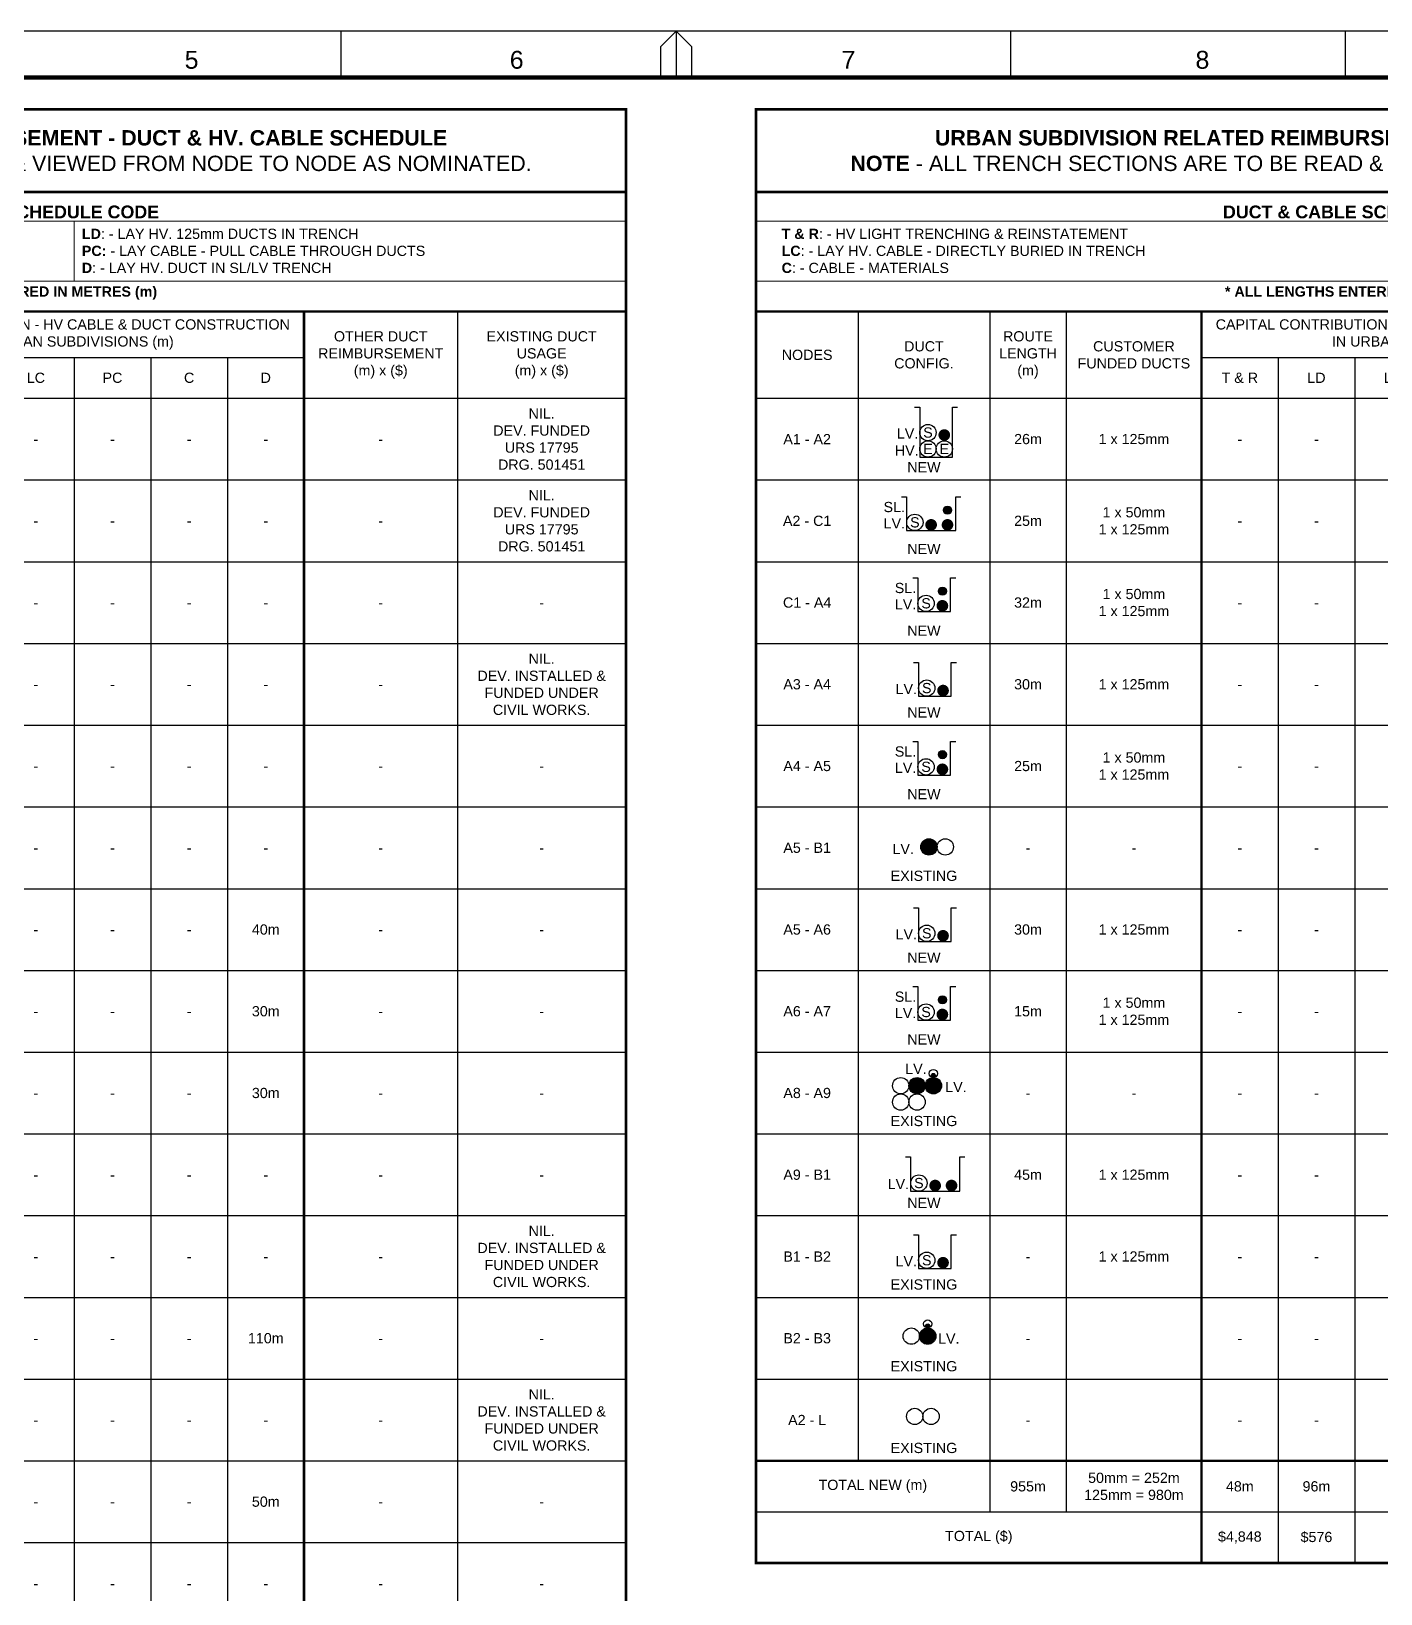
# Paper-space layout 'RETIC (2)' of a CAD drawing. Header units: metres. Extents: x -9 to 795, y -5 to 571.
# Drawn here: x 267.1 to 531.3, y 265.1 to 570.9 of the extents above; entities that cross this region are included whole.
import ezdxf
from ezdxf.enums import TextEntityAlignment as Align

# ---------------------------------------------------------------- set-up
doc = ezdxf.new("R2010")
doc.units = ezdxf.units.M
doc.header["$LTSCALE"] = 0.7
doc.layers.get('0').update_dxf_attribs({"color": 6})
for name, color, linetype in [('_User Miscellaneous3', 11, 'Continuous'), ('Notes', 7, 'Continuous'), ('SupportsUG_SP_EXT', 7, 'Continuous')]:
    doc.layers.add(name, color=color, linetype=linetype)
doc.layers.add('_User Miscellaneous5', color=7, linetype='Continuous', lineweight=35)
doc.styles.add('ARIAL', font='arial.ttf', dxfattribs={"height": 2})
doc.styles.add('iecISOCP', font='isocp.shx')
doc.styles.get("Standard").update_dxf_attribs({"font": 'arial.ttf'})

# ---------------------------------------------------------------- blocks, each defined once
blk = doc.blocks.new('A1_FRAME_TITLE')
at = {"layer": 'Notes', "linetype": 'Continuous'}
for p, q in [((336.54, 564.21), (336.54, 573.26)), ((399.05, 570.26), (402.05, 573.26)), ((402.05, 573.26), (402.05, 564.21)), ((402.05, 573.26), (405.05, 570.26)), ((467.56, 564.21), (467.56, 573.26)), ((533.07, 564.21), (533.07, 573.26)), ((399.05, 564.21), (399.05, 570.26)), ((405.05, 570.26), (405.05, 564.21))]:
    blk.add_line(p, q, dxfattribs=at)
at = {"layer": 'Notes', "color": 7, "linetype": 'Continuous'}
blk.add_lwpolyline([(-0.04, -3.07), (804.15, -3.07), (804.15, 573.26), (-0.04, 573.26)], close=True, dxfattribs=at)
at = {"layer": 'Notes', "color": 7, "linetype": 'Continuous', "const_width": 0.8}
blk.add_lwpolyline([(9, 5.97), (795.11, 5.97), (795.11, 564.21), (9, 564.21)], close=True, dxfattribs=at)
at = {"layer": 'Notes', "color": 7, "style": 'ARIAL'}
for s, p in [('5', (305.87, 565.92)), ('6', (369.5, 565.92)), ('7', (434.45, 565.92)), ('8', (503.73, 565.92))]:
    blk.add_text(s, height=3.5, dxfattribs=at).set_placement(p)
at = {"layer": 'Notes', "color": 7}
blk.add_attdef('EPD_REF_NO', text='', height=5, dxfattribs=at).set_placement((760.12, 52.77), align=Align.CENTER)
at = {"layer": 'Notes', "color": 3, "style": 'iecISOCP', "flags": 8}
blk.add_attdef('VERSION_NO', text='', height=2.5, rotation=90, dxfattribs=at).set_placement((272.82, 44.54), align=Align.MIDDLE_CENTER)
at = {"layer": 'Notes', "color": 7, "style": 'ARIAL'}
for tag, p in [('CAP_NO', (483.94, 43.46)), ('IE_NUM', (483.8, 37.81)), ('REF_No_1', (306, 32.31)), ('REF_1', (327.55, 32.31)), ('GEN_WO', (412.46, 31.76)), ('HV_SWITCH', (484.22, 32.16)), ('REF_No_2', (306, 26.31)), ('REF_2', (327.55, 26.31)), ('OH_WO', (412.46, 25.81)), ('UBD_REF', (483.8, 25.83)), ('REF_No_3', (306, 20.31)), ('REF_3', (327.55, 20.31)), ('UG_WO', (412.46, 20.05)), ('GIS_MAP_No', (483.8, 20.04)), ('REF_No_4', (306, 14.31)), ('REF_4', (327.55, 14.31)), ('SUB_WO', (412.46, 13.81)), ('HV_OP_DIAG', (484.08, 14.2)), ('LGA', (483.7, 7.78))]:
    blk.add_attdef(tag, p, '', height=2, dxfattribs=at)
at = {"layer": 'Notes', "color": 7, "style": 'ARIAL', "width": 1.1}
for tag, p in [('T1', (655.13, 39.47)), ('T2', (655.13, 34.35)), ('T3', (655.13, 28.92)), ('T4', (655.13, 23.66)), ('T5', (655.13, 18.23)), ('T6', (655.13, 12.97))]:
    blk.add_attdef(tag, text='', height=3.5, dxfattribs=at).set_placement(p, align=Align.CENTER)
at = {"layer": 'Notes', "color": 7, "style": 'ARIAL'}
for tag, height, p in [('scale', 2, (538.51, 33.27)), ('DRAWN', 2, (538.51, 24.93)), ('REV', 5, (790.81, 17.1)), ('CHD', 2, (538.51, 8.93)), ('DESIGN', 2, (576.37, 9.15))]:
    blk.add_attdef(tag, text='', height=height, dxfattribs=at).set_placement(p, align=Align.CENTER)
blk.add_attdef('NUM', text='', height=7, dxfattribs=at).set_placement((763.12, 20.12), align=Align.MIDDLE_CENTER)
for tag, p in [('NS', (762.87, 8.12)), ('SHTS', (774.68, 8.12))]:
    blk.add_attdef(tag, text='', height=2, dxfattribs=at).set_placement(p, align=Align.MIDDLE)
at = {"layer": 'Notes', "style": 'iecISOCP'}
blk.add_attdef('ExportID', (9.02, 2.35), '', height=2.5, dxfattribs=at)
at = {"layer": 'Notes', "style": 'iecISOCP', "flags": 1}
for tag, p in [('ProjectType', (14.12, -26.84)), ('ProjectNumber', (23.5, -26.86)), ('DrawingNumber', (35.46, -26.85)), ('ProjectDescription', (47.51, -26.87)), ('ExportDate', (60.23, -26.83)), ('ExportUserName', (69.1, -26.84)), ('DesignerCompanyName', (81.43, -26.84)), ('ExportAreaOfInterest', (97.04, -26.86)), ('GIS_SUCCESS', (111.94, -26.82)), ('CAD_SUCCESS', (121.73, -26.83)), ('DEPOTCODE', (132.05, -26.92)), ('ExportCategories', (140.02, -26.84)), ('Comments', (154.33, -26.93)), ('EPD_-_VERSION_1.5', (161.74, -26.93))]:
    blk.add_attdef(tag, p, '', height=1, dxfattribs=at)
blk = doc.blocks.new('*U96')
at = {"ltscale": 0.75, "const_width": 0.569, "flags": 128}
blk.add_lwpolyline([(-0.29, 0.56, 1), (0.28, 0.56, 1)], format="xyb", close=True, dxfattribs=at)
blk = doc.blocks.new('*U93')
blk.add_circle((0, 0.8), 0.8)
at = {"insert": (0, 0.8), "char_height": 1, "attachment_point": 5, "style": 'ARIAL'}
blk.add_mtext_dynamic_manual_height_columns('S', width=1.0176, gutter_width=10, heights=[0], dxfattribs=at)
blk = doc.blocks.new('DUCT_50_NEW')
blk.add_circle((0, 0.4), 0.4)
at = {"flags": 1}
blk.add_attdef('Z', (0, 0), '', height=0.2, dxfattribs=at)
at = {"flags": 9}
for tag, p in [('DUCT_CODE', (0, 0)), ('XSECT_TYPE', (0, -0.2)), ('STATE', (0, -0.6)), ('OWNED_BY', (0, -1.01)), ('OPERATED_BY', (0, -1.21)), ('FB_REFERENCE', (0, -0.4)), ('NOTES', (0, -0.8)), ('MAINTAINED_BY', (0, -1.42))]:
    blk.add_attdef(tag, text='', height=0.2, dxfattribs=at).set_placement(p, align=Align.MIDDLE_LEFT)
blk = doc.blocks.new('CABLE_SMALL_NEW')
h = blk.add_hatch(color=256)
edge = h.paths.add_edge_path()
edge.add_arc((0, 0.4), 0.4, 0, 360)
blk.add_circle((0, 0.4), 0.4)
for tag, flags, p in [('COND_CODE', 9, (1.5, 0)), ('STATE', 9, (1.5, -0.4)), ('XSECT_SIZE', 9, (1.5, -0.6)), ('OWNED_BY', 9, (1.5, -1)), ('OPERATED_BY', 9, (1.5, -1.2)), ('Z', 1, (1.5, -1.6)), ('FB_REFERENCE', 9, (1.5, -0.2)), ('NOTES', 9, (1.5, -0.8)), ('MAINTAINED_BY', 9, (1.5, -1.4))]:
    blk.add_attdef(tag, text='', height=0.2, dxfattribs=dict(flags=flags)).set_placement(p, align=Align.MIDDLE_LEFT)
blk = doc.blocks.new('*U95')
for name in ['DUCT_50_NEW', 'CABLE_SMALL_NEW']:
    blk.add_blockref(name, (0, 0))
blk = doc.blocks.new('*U92')
blk.add_circle((0, 0.8), 0.8)
blk = doc.blocks.new('CABLE_LARGE_NEW')
h = blk.add_hatch(color=256)
edge = h.paths.add_edge_path()
edge.add_arc((0, 0.8), 0.8, 0, 360)
blk.add_circle((0, 0.8), 0.8)
for tag, flags, p in [('COND_CODE', 9, (1.5, 0)), ('STATE', 9, (1.5, -0.4)), ('XSECT_SIZE', 9, (1.5, -0.6)), ('OWNED_BY', 9, (1.5, -1)), ('OPERATED_BY', 9, (1.5, -1.2)), ('Z', 1, (1.5, -1.6)), ('FB_REFERENCE', 9, (1.5, -0.2)), ('NOTES', 9, (1.5, -0.8)), ('MAINTAINED_BY', 9, (1.5, -1.4))]:
    blk.add_attdef(tag, text='', height=0.2, dxfattribs=dict(flags=flags)).set_placement(p, align=Align.MIDDLE_LEFT)
blk = doc.blocks.new('*U97')
blk.add_circle((0, 0.8), 0.8)
blk.add_blockref('CABLE_LARGE_NEW', (0, 0))
blk = doc.blocks.new('*U98')
blk.add_blockref('DUCT_50_NEW', (0, 0))
at = {"xscale": 0.5, "yscale": 0.5, "zscale": 0.5}
blk.add_blockref('CABLE_SMALL_NEW', (0, 0), dxfattribs=at)
blk = doc.blocks.new('*U109')
blk.add_circle((0, 0.8), 0.8)
at = {"insert": (0, 0.8), "char_height": 1, "attachment_point": 5, "style": 'ARIAL'}
blk.add_mtext_dynamic_manual_height_columns('E', width=1.8498, gutter_width=10, heights=[0], dxfattribs=at)
blk = doc.blocks.new('*T126')
at = {"layer": '_User Miscellaneous5', "color": 0, "linetype": 'ByBlock', "lineweight": -2, "ltscale": 0.5, "transparency": 16777216}
for p, q in [((0, 0), (240.19, 0)), ((0, 0), (0, -16.21)), ((240.19, 0), (240.19, -16.21)), ((0, -39.58), (0, -284.57)), ((20, -39.58), (20, -264.57)), ((45.73, -39.58), (45.73, -274.57)), ((60.73, -39.58), (60.73, -274.57)), ((87.19, -39.58), (87.19, -284.57)), ((177.19, -39.58), (177.19, -284.57)), ((207.19, -39.58), (207.19, -284.57)), ((240.19, -39.58), (240.19, -284.57)), ((87.19, -48.57), (177.19, -48.57)), ((102.19, -48.57), (102.19, -284.57)), ((117.19, -48.57), (117.19, -284.57)), ((132.19, -48.57), (132.19, -284.57)), ((147.19, -48.57), (147.19, -284.57)), ((162.19, -48.57), (162.19, -284.57)), ((0, -56.57), (240.19, -56.57)), ((0, -72.57), (240.19, -72.57)), ((0, -88.57), (240.19, -88.57)), ((0, -104.57), (240.19, -104.57)), ((0, -120.57), (240.19, -120.57)), ((0, -136.57), (240.19, -136.57)), ((0, -152.57), (240.19, -152.57)), ((0, -168.57), (240.19, -168.57)), ((0, -184.57), (240.19, -184.57)), ((0, -200.57), (240.19, -200.57)), ((0, -216.57), (240.19, -216.57)), ((0, -232.57), (240.19, -232.57)), ((0, -248.57), (240.19, -248.57)), ((0, -264.57), (240.19, -264.57)), ((0, -274.57), (240.19, -274.57)), ((0, -284.57), (240.19, -284.57))]:
    blk.add_line(p, q, dxfattribs=at)
at = {"layer": 'Defpoints', "color": 8, "linetype": 'ByBlock', "lineweight": 0, "ltscale": 0.5, "transparency": 16777216}
for p, q in [((0, -16.21), (240.19, -16.21)), ((0, -16.21), (0, -39.58)), ((240.19, -16.21), (240.19, -39.58)), ((0, -21.88), (240.19, -21.88)), ((132.19, -21.88), (132.19, -33.68)), ((0, -33.68), (240.19, -33.68)), ((0, -39.58), (240.19, -39.58))]:
    blk.add_line(p, q, dxfattribs=at)
at = {"layer": '_User Miscellaneous5', "color": 7, "ltscale": 0.5, "transparency": 16777216}
for s, insert, char_height, width, attachment_point in [('{\\fArial|b1|i0|c0|p34;URBAN SUBDIVISION RELATED REIMBURSEMENT - DUCT & HV. CABLE SCHEDULE \\PNOTE} - ALL TRENCH SECTIONS ARE TO BE READ & VIEWED FROM NODE TO NODE AS NOMINATED.', (120.1, -8.11), 3, 237.1926, 5), ('{\\fArial|b1|i0|c0|p34;DUCT & CABLE SCHEDULE CODE}', (120.1, -21.38), 2.5, 239.1926, 8), ('{\\fArial|b1|i0|c0|p34;T & R}: - HV LIGHT TRENCHING & REINSTATEMENT                   \\P{\\fArial|b1|i0|c0|p34;LC}: - LAY HV. CABLE - DIRECTLY BURIED IN TRENCH\\P{\\fArial|b1|i0|c0|p34;C}: - CABLE - MATERIALS ', (5, -23.38), 2, 122.1926, 1), ('{\\fArial|b1|i0|c0|p34;LD}: - LAY HV. 125mm DUCTS IN TRENCH  \\P{\\fArial|b1|i0|c0|p34;PC:} - LAY CABLE - PULL CABLE THROUGH DUCTS\\P{\\fArial|b1|i0|c0|p34;D}: - LAY HV. DUCT IN SL/LV TRENCH', (133.69, -23.38), 2, 105, 1), ('{\\fArial|b1|i0|c0|p34;* ALL LENGTHS ENTERED IN METRES (m)}', (120.1, -34.68), 2, 238.1926, 2), ('CAPITAL CONTRIBUTION - HV CABLE & DUCT CONSTRUCTION IN URBAN SUBDIVISIONS (m)', (132.19, -44.08), 2, 87, 5), ('DUCT\\PCONFIG.', (32.86, -48.08), 2, 22.7288, 5), ('ROUTE\\PLENGTH\\P(m)', (53.23, -48.08), 2, 12, 5), ('CUSTOMER FUNDED DUCTS', (73.96, -48.08), 2, 23.4638, 5), ('OTHER DUCT REIMBURSEMENT\\P(m) x ($)', (192.19, -48.08), 2, 27, 5), ('EXISTING DUCT USAGE\\P(m) x ($)', (223.69, -48.08), 2, 30, 5), ('NODES', (10, -48.08), 2, 17, 5), ('T & R', (94.69, -52.57), 2, 12, 5), ('LD', (109.69, -52.57), 2, 12, 5), ('LC', (124.69, -52.57), 2, 12, 5), ('PC', (139.69, -52.57), 2, 12, 5), ('C', (154.69, -52.57), 2, 12, 5), ('D', (169.69, -52.57), 2, 12, 5), ('A1 - A2', (10, -64.57), 2, 14, 5), ('26m', (53.23, -64.57), 2, 9, 5), ('1 x 125mm', (73.96, -64.57), 2, 20.4638, 5), ('52m', (169.69, -64.57), 2, 12, 5), ('-', (94.69, -64.57), 2, 12, 5), ('-', (109.69, -64.57), 2, 12, 5), ('-', (124.69, -64.57), 2, 12, 5), ('-', (139.69, -64.57), 2, 12, 5), ('-', (154.69, -64.57), 2, 12, 5), ('-', (192.19, -64.57), 2, 27, 5), ('-', (223.69, -64.57), 2, 30, 5), ('NEW', (32.86, -71.07), 2, 19.7288, 8), ('1 x 50mm\\P1 x 125mm', (73.96, -80.57), 2, 20.4638, 5), ('A2 - C1', (10, -80.57), 2, 14, 5), ('25m', (53.23, -80.57), 2, 9, 5), ('-', (94.69, -80.57), 2, 12, 5), ('-', (109.69, -80.57), 2, 12, 5), ('-', (124.69, -80.57), 2, 12, 5), ('-', (139.69, -80.57), 2, 12, 5), ('-', (154.69, -80.57), 2, 12, 5), ('-', (169.69, -80.57), 2, 12, 5), ('-', (192.19, -80.57), 2, 27, 5), ('-', (223.69, -80.57), 2, 30, 5), ('NEW', (32.86, -87.07), 2, 19.7288, 8), ('1 x 50mm\\P1 x 125mm', (73.96, -96.57), 2, 20.4638, 5), ('C1 - A4', (10, -96.57), 2, 14, 5), ('32m', (53.23, -96.57), 2, 9, 5), ('-', (94.69, -96.57), 2, 12, 5), ('-', (109.69, -96.57), 2, 12, 5), ('-', (124.69, -96.57), 2, 12, 5), ('-', (139.69, -96.57), 2, 12, 5), ('-', (154.69, -96.57), 2, 12, 5), ('-', (169.69, -96.57), 2, 12, 5), ('-', (192.19, -96.57), 2, 27, 5), ('-', (223.69, -96.57), 2, 30, 5), ('NEW', (32.86, -103.07), 2, 19.7288, 8), ('A3 - A4', (10, -112.57), 2, 14, 5), ('30m', (53.23, -112.57), 2, 9, 5), ('1 x 125mm', (73.96, -112.57), 2, 20.4638, 5), ('-', (94.69, -112.57), 2, 12, 5), ('-', (109.69, -112.57), 2, 12, 5), ('-', (124.69, -112.57), 2, 12, 5), ('-', (139.69, -112.57), 2, 12, 5), ('-', (154.69, -112.57), 2, 12, 5), ('-', (169.69, -112.57), 2, 12, 5), ('-', (192.19, -112.57), 2, 27, 5), ('-', (223.69, -112.57), 2, 30, 5), ('NEW', (32.86, -119.07), 2, 19.7288, 8), ('A4 - A5', (10, -128.57), 2, 14, 5), ('25m', (53.23, -128.57), 2, 9, 5), ('1 x 50mm\\P1 x 125mm', (73.96, -128.57), 2, 20.4638, 5), ('-', (94.69, -128.57), 2, 12, 5), ('-', (109.69, -128.57), 2, 12, 5), ('-', (124.69, -128.57), 2, 12, 5), ('-', (139.69, -128.57), 2, 12, 5), ('-', (154.69, -128.57), 2, 12, 5), ('-', (169.69, -128.57), 2, 12, 5), ('-', (192.19, -128.57), 2, 27, 5), ('-', (223.69, -128.57), 2, 30, 5), ('NEW', (32.86, -135.07), 2, 19.7288, 8), ('NIL.\\PDEV. INSTALLED &\\PFUNDED UNDER\\PCIVIL WORKS.', (223.69, -144.57), 2, 27, 5), ('A5 - B1', (10, -144.57), 2, 14, 5), ('-', (53.23, -144.57), 2, 9, 5), ('-', (73.96, -144.57), 2, 20.4638, 5), ('-', (94.69, -144.57), 2, 12, 5), ('-', (109.69, -144.57), 2, 12, 5), ('-', (124.69, -144.57), 2, 12, 5), ('-', (139.69, -144.57), 2, 12, 5), ('-', (154.69, -144.57), 2, 12, 5), ('-', (169.69, -144.57), 2, 12, 5), ('-', (192.19, -144.57), 2, 27, 5), ('EXISTING', (32.86, -151.07), 2, 19.7288, 8), ('A5 - A6', (10, -160.57), 2, 14, 5), ('30m', (53.23, -160.57), 2, 9, 5), ('1 x 125mm', (73.96, -160.57), 2, 20.4638, 5), ('-', (94.69, -160.57), 2, 12, 5), ('-', (109.69, -160.57), 2, 12, 5), ('-', (124.69, -160.57), 2, 12, 5), ('-', (139.69, -160.57), 2, 12, 5), ('-', (154.69, -160.57), 2, 12, 5), ('-', (169.69, -160.57), 2, 12, 5), ('-', (192.19, -160.57), 2, 27, 5), ('-', (223.69, -160.57), 2, 30, 5), ('NEW', (32.86, -167.07), 2, 19.7288, 8), ('1 x 50mm\\P1 x 125mm', (73.96, -176.57), 2, 20.4638, 5), ('A6 - A7', (10, -176.57), 2, 14, 5), ('15m', (53.23, -176.57), 2, 9, 5), ('-', (94.69, -176.57), 2, 12, 5), ('-', (109.69, -176.57), 2, 12, 5), ('-', (124.69, -176.57), 2, 12, 5), ('-', (139.69, -176.57), 2, 12, 5), ('-', (154.69, -176.57), 2, 12, 5), ('-', (169.69, -176.57), 2, 12, 5), ('-', (192.19, -176.57), 2, 27, 5), ('-', (223.69, -176.57), 2, 30, 5), ('NEW', (32.86, -183.07), 2, 19.7288, 8), ('NIL.\\PDEV. FUNDED\\PURS 17795\\PDRG. 501451', (223.69, -192.57), 2, 27, 5), ('A8 - A9', (10, -192.57), 2, 14, 5), ('-', (53.23, -192.57), 2, 9, 5), ('-', (73.96, -192.57), 2, 20.4638, 5), ('-', (94.69, -192.57), 2, 12, 5), ('-', (109.69, -192.57), 2, 12, 5), ('-', (124.69, -192.57), 2, 12, 5), ('-', (139.69, -192.57), 2, 12, 5), ('-', (154.69, -192.57), 2, 12, 5), ('-', (169.69, -192.57), 2, 12, 5), ('-', (192.19, -192.57), 2, 27, 5), ('EXISTING', (32.86, -199.07), 2, 19.7288, 8), ('A9 - B1', (10, -208.57), 2, 14, 5), ('45m', (53.23, -208.57), 2, 9, 5), ('1 x 125mm', (73.96, -208.57), 2, 20.4638, 5), ('-', (94.69, -208.57), 2, 12, 5), ('-', (109.69, -208.57), 2, 12, 5), ('-', (124.69, -208.57), 2, 12, 5), ('-', (139.69, -208.57), 2, 12, 5), ('-', (154.69, -208.57), 2, 12, 5), ('-', (169.69, -208.57), 2, 12, 5), ('-', (192.19, -208.57), 2, 27, 5), ('-', (223.69, -208.57), 2, 30, 5), ('NEW', (32.86, -215.07), 2, 19.7288, 8), ('B1 - B2', (10, -224.57), 2, 14, 5), ('-', (53.23, -224.57), 2, 9, 5), ('1 x 125mm', (73.96, -224.57), 2, 20.4638, 5), ('-', (94.69, -224.57), 2, 12, 5), ('-', (109.69, -224.57), 2, 12, 5), ('-', (124.69, -224.57), 2, 12, 5), ('-', (139.69, -224.57), 2, 12, 5), ('-', (154.69, -224.57), 2, 12, 5), ('-', (169.69, -224.57), 2, 12, 5), ('-', (192.19, -224.57), 2, 27, 5), ('-', (223.69, -224.57), 2, 30, 5), ('EXISTING', (32.86, -231.07), 2, 19.7288, 8), ('NIL.\\PDEV. FUNDED\\PURS 17795\\PDRG. 501451', (223.69, -240.57), 2, 27, 5), ('B2 - B3', (10, -240.57), 2, 14, 5), ('-', (53.23, -240.57), 2, 9, 5), ('-', (94.69, -240.57), 2, 12, 5), ('-', (109.69, -240.57), 2, 12, 5), ('-', (124.69, -240.57), 2, 12, 5), ('-', (139.69, -240.57), 2, 12, 5), ('-', (154.69, -240.57), 2, 12, 5), ('-', (169.69, -240.57), 2, 12, 5), ('-', (192.19, -240.57), 2, 27, 5), ('EXISTING', (32.86, -247.07), 2, 19.7288, 8), ('NIL.\\PDEV. INSTALLED &\\PFUNDED UNDER\\PCIVIL WORKS.', (223.69, -256.57), 2, 27, 5), ('A2 - L', (10, -256.57), 2, 14, 5), ('-', (53.23, -256.57), 2, 9, 5), ('-', (94.69, -256.57), 2, 12, 5), ('-', (109.69, -256.57), 2, 12, 5), ('-', (124.69, -256.57), 2, 12, 5), ('-', (139.69, -256.57), 2, 12, 5), ('-', (154.69, -256.57), 2, 12, 5), ('-', (169.69, -256.57), 2, 12, 5), ('-', (192.19, -256.57), 2, 27, 5), ('EXISTING', (32.86, -263.07), 2, 19.7288, 8), ('TOTAL NEW (m)', (22.86, -269.57), 2, 42.7288, 5), ('955m', (53.23, -269.57), 2, 12, 5), ('50mm = {\\C1;252m}\\P125mm = {\\C1;980m}', (73.96, -269.57), 2, 23.4638, 5), ('48m', (94.69, -269.57), 2, 12, 5), ('96m', (109.69, -269.57), 2, 12, 5), ('531m', (169.69, -269.57), 2, 12, 5), ('-', (124.69, -269.57), 2, 12, 5), ('-', (139.69, -269.57), 2, 12, 5), ('-', (154.69, -269.57), 2, 12, 5), ('-', (192.19, -269.57), 2, 27, 5), ('-', (223.69, -269.57), 2, 30, 5), ('TOTAL ($)', (43.6, -279.57), 2, 84.1926, 5), ('$4,848', (94.69, -279.57), 2, 12, 5), ('$576', (109.69, -279.57), 2, 12, 5), ('$12,213', (169.69, -279.57), 2, 12, 5), ('-', (124.69, -279.57), 2, 12, 5), ('-', (139.69, -279.57), 2, 12, 5), ('-', (154.69, -279.57), 2, 12, 5), ('-', (192.19, -279.57), 2, 27, 5), ('-', (223.69, -279.57), 2, 30, 5)]:
    blk.add_mtext(s, dxfattribs=dict(at, insert=insert, char_height=char_height, width=width, attachment_point=attachment_point))
blk = doc.blocks.new('*T127')
at = {"layer": '_User Miscellaneous5', "color": 0, "linetype": 'ByBlock', "lineweight": -2, "ltscale": 0.5, "transparency": 16777216}
for p, q in [((0, 0), (240.19, 0)), ((0, 0), (0, -16.21)), ((240.19, 0), (240.19, -16.21)), ((0, -39.58), (0, -488.57)), ((20, -39.58), (20, -488.57)), ((45.73, -39.58), (45.73, -488.57)), ((60.73, -39.58), (60.73, -488.57)), ((87.19, -39.58), (87.19, -488.57)), ((177.19, -39.58), (177.19, -488.57)), ((207.19, -39.58), (207.19, -488.57)), ((240.19, -39.58), (240.19, -488.57)), ((87.19, -48.57), (177.19, -48.57)), ((102.19, -48.57), (102.19, -488.57)), ((117.19, -48.57), (117.19, -488.57)), ((132.19, -48.57), (132.19, -488.57)), ((147.19, -48.57), (147.19, -488.57)), ((162.19, -48.57), (162.19, -488.57)), ((0, -56.57), (240.19, -56.57)), ((0, -72.57), (240.19, -72.57)), ((0, -88.57), (240.19, -88.57)), ((0, -104.57), (240.19, -104.57)), ((0, -120.57), (240.19, -120.57)), ((0, -136.57), (240.19, -136.57)), ((0, -152.57), (240.19, -152.57)), ((0, -168.57), (240.19, -168.57)), ((0, -184.57), (240.19, -184.57)), ((0, -200.57), (240.19, -200.57)), ((0, -216.57), (240.19, -216.57)), ((0, -232.57), (240.19, -232.57)), ((0, -248.57), (240.19, -248.57)), ((0, -264.57), (240.19, -264.57)), ((0, -280.57), (240.19, -280.57)), ((0, -296.57), (240.19, -296.57)), ((0, -312.57), (240.19, -312.57)), ((0, -328.57), (240.19, -328.57)), ((0, -344.57), (240.19, -344.57)), ((0, -360.57), (240.19, -360.57)), ((0, -376.57), (240.19, -376.57)), ((0, -392.57), (240.19, -392.57)), ((0, -408.57), (240.19, -408.57)), ((0, -424.57), (240.19, -424.57)), ((0, -440.57), (240.19, -440.57)), ((0, -456.57), (240.19, -456.57)), ((0, -472.57), (240.19, -472.57)), ((0, -488.57), (240.19, -488.57))]:
    blk.add_line(p, q, dxfattribs=at)
at = {"layer": 'Defpoints', "color": 8, "linetype": 'ByBlock', "lineweight": 0, "ltscale": 0.5, "transparency": 16777216}
for p, q in [((0, -16.21), (240.19, -16.21)), ((0, -16.21), (0, -39.58)), ((240.19, -16.21), (240.19, -39.58)), ((0, -21.88), (240.19, -21.88)), ((132.19, -21.88), (132.19, -33.68)), ((0, -33.68), (240.19, -33.68)), ((0, -39.58), (240.19, -39.58))]:
    blk.add_line(p, q, dxfattribs=at)
at = {"layer": '_User Miscellaneous5', "color": 7, "ltscale": 0.5, "transparency": 16777216}
for s, insert, char_height, width, attachment_point in [('{\\fArial|b1|i0|c0|p34;URBAN SUBDIVISION RELATED REIMBURSEMENT - DUCT & HV. CABLE SCHEDULE \\PNOTE} - ALL TRENCH SECTIONS ARE TO BE READ & VIEWED FROM NODE TO NODE AS NOMINATED.', (120.1, -8.11), 3, 237.1926, 5), ('{\\fArial|b1|i0|c0|p34;DUCT & CABLE SCHEDULE CODE}', (120.1, -21.38), 2.5, 239.1926, 8), ('{\\fArial|b1|i0|c0|p34;T & R}: - HV LIGHT TRENCHING & REINSTATEMENT                   \\P{\\fArial|b1|i0|c0|p34;LC}: - LAY HV. CABLE - DIRECTLY BURIED IN TRENCH\\P{\\fArial|b1|i0|c0|p34;C}: - CABLE - MATERIALS ', (5, -23.38), 2, 122.1926, 1), ('{\\fArial|b1|i0|c0|p34;LD}: - LAY HV. 125mm DUCTS IN TRENCH  \\P{\\fArial|b1|i0|c0|p34;PC:} - LAY CABLE - PULL CABLE THROUGH DUCTS\\P{\\fArial|b1|i0|c0|p34;D}: - LAY HV. DUCT IN SL/LV TRENCH', (133.69, -23.38), 2, 105, 1), ('{\\fArial|b1|i0|c0|p34;* ALL LENGTHS ENTERED IN METRES (m)}', (120.1, -34.68), 2, 238.1926, 2), ('CAPITAL CONTRIBUTION - HV CABLE & DUCT CONSTRUCTION IN URBAN SUBDIVISIONS (m)', (132.19, -44.08), 2, 87, 5), ('DUCT\\PCONFIG.', (32.86, -48.08), 2, 22.7288, 5), ('ROUTE\\PLENGTH\\P(m)', (53.23, -48.08), 2, 12, 5), ('CUSTOMER FUNDED DUCTS', (73.96, -48.08), 2, 23.4638, 5), ('OTHER DUCT REIMBURSEMENT\\P(m) x ($)', (192.19, -48.08), 2, 27, 5), ('EXISTING DUCT USAGE\\P(m) x ($)', (223.69, -48.08), 2, 30, 5), ('NODES', (10, -48.08), 2, 17, 5), ('T & R', (94.69, -52.57), 2, 12, 5), ('LD', (109.69, -52.57), 2, 12, 5), ('LC', (124.69, -52.57), 2, 12, 5), ('PC', (139.69, -52.57), 2, 12, 5), ('C', (154.69, -52.57), 2, 12, 5), ('D', (169.69, -52.57), 2, 12, 5), ('NIL.\\PDEV. FUNDED\\PURS 17795\\PDRG. 501451', (223.69, -64.57), 2, 27, 5), ('A - B', (10, -64.57), 2, 14, 5), ('-', (53.23, -64.57), 2, 9, 5), ('-', (73.96, -64.57), 2, 20.4638, 5), ('-', (94.69, -64.57), 2, 12, 5), ('-', (109.69, -64.57), 2, 12, 5), ('-', (124.69, -64.57), 2, 12, 5), ('-', (139.69, -64.57), 2, 12, 5), ('-', (154.69, -64.57), 2, 12, 5), ('-', (169.69, -64.57), 2, 12, 5), ('-', (192.19, -64.57), 2, 27, 5), ('EXISTING', (32.86, -71.07), 2, 19.7288, 8), ('NIL.\\PDEV. FUNDED\\PURS 17795\\PDRG. 501451', (223.69, -80.57), 2, 27, 5), ('B - C', (10, -80.57), 2, 14, 5), ('-', (53.23, -80.57), 2, 9, 5), ('-', (73.96, -80.57), 2, 20.4638, 5), ('-', (94.69, -80.57), 2, 12, 5), ('-', (109.69, -80.57), 2, 12, 5), ('-', (124.69, -80.57), 2, 12, 5), ('-', (139.69, -80.57), 2, 12, 5), ('-', (154.69, -80.57), 2, 12, 5), ('-', (169.69, -80.57), 2, 12, 5), ('-', (192.19, -80.57), 2, 27, 5), ('EXISTING', (32.86, -87.07), 2, 19.7288, 8), ('C - D', (10, -96.57), 2, 14, 5), ('31m', (53.23, -96.57), 2, 9, 5), ('1 x 125mm', (73.96, -96.57), 2, 20.4638, 5), ('-', (94.69, -96.57), 2, 12, 5), ('-', (109.69, -96.57), 2, 12, 5), ('-', (124.69, -96.57), 2, 12, 5), ('-', (139.69, -96.57), 2, 12, 5), ('-', (154.69, -96.57), 2, 12, 5), ('-', (169.69, -96.57), 2, 12, 5), ('-', (192.19, -96.57), 2, 27, 5), ('-', (223.69, -96.57), 2, 27, 5), ('NEW', (32.86, -103.07), 2, 19.7288, 8), ('NIL.\\PDEV. INSTALLED &\\PFUNDED UNDER\\PCIVIL WORKS.', (223.69, -112.57), 2, 27, 5), ('C - F', (10, -112.57), 2, 14, 5), ('-', (53.23, -112.57), 2, 9, 5), ('-', (73.96, -112.57), 2, 20.4638, 5), ('-', (94.69, -112.57), 2, 12, 5), ('-', (109.69, -112.57), 2, 12, 5), ('-', (124.69, -112.57), 2, 12, 5), ('-', (139.69, -112.57), 2, 12, 5), ('-', (154.69, -112.57), 2, 12, 5), ('-', (169.69, -112.57), 2, 12, 5), ('-', (192.19, -112.57), 2, 27, 5), ('EXISTING', (32.86, -119.07), 2, 19.7288, 8), ('D - E', (10, -128.57), 2, 14, 5), ('10m', (53.23, -128.57), 2, 9, 5), ('1 x 50mm\\P1 x 125mm', (73.96, -128.57), 2, 20.4638, 5), ('-', (94.69, -128.57), 2, 12, 5), ('-', (109.69, -128.57), 2, 12, 5), ('-', (124.69, -128.57), 2, 12, 5), ('-', (139.69, -128.57), 2, 12, 5), ('-', (154.69, -128.57), 2, 12, 5), ('-', (169.69, -128.57), 2, 12, 5), ('-', (192.19, -128.57), 2, 27, 5), ('-', (223.69, -128.57), 2, 27, 5), ('NEW', (32.86, -135.07), 2, 19.7288, 8), ('E - F', (10, -144.57), 2, 14, 5), ('30m', (53.23, -144.57), 2, 9, 5), ('1 x 125mm', (73.96, -144.57), 2, 20.4638, 5), ('-', (94.69, -144.57), 2, 12, 5), ('-', (109.69, -144.57), 2, 12, 5), ('-', (124.69, -144.57), 2, 12, 5), ('-', (139.69, -144.57), 2, 12, 5), ('-', (154.69, -144.57), 2, 12, 5), ('-', (169.69, -144.57), 2, 12, 5), ('-', (192.19, -144.57), 2, 27, 5), ('-', (223.69, -144.57), 2, 27, 5), ('NEW', (32.86, -151.07), 2, 19.7288, 8), ('F - G', (10, -160.57), 2, 14, 5), ('20m', (53.23, -160.57), 2, 9, 5), ('1 x 125mm', (73.96, -160.57), 2, 20.4638, 5), ('-', (94.69, -160.57), 2, 12, 5), ('-', (109.69, -160.57), 2, 12, 5), ('-', (124.69, -160.57), 2, 12, 5), ('-', (139.69, -160.57), 2, 12, 5), ('-', (154.69, -160.57), 2, 12, 5), ('40m', (169.69, -160.57), 2, 12, 5), ('-', (192.19, -160.57), 2, 27, 5), ('-', (223.69, -160.57), 2, 27, 5), ('NEW', (32.86, -167.07), 2, 19.7288, 8), ('1 x 50mm\\P1 x 125mm', (73.96, -176.57), 2, 20.4638, 5), ('G - H', (10, -176.57), 2, 14, 5), ('15m', (53.23, -176.57), 2, 9, 5), ('-', (94.69, -176.57), 2, 12, 5), ('-', (109.69, -176.57), 2, 12, 5), ('-', (124.69, -176.57), 2, 12, 5), ('-', (139.69, -176.57), 2, 12, 5), ('-', (154.69, -176.57), 2, 12, 5), ('30m', (169.69, -176.57), 2, 12, 5), ('-', (192.19, -176.57), 2, 27, 5), ('-', (223.69, -176.57), 2, 27, 5), ('NEW', (32.86, -183.07), 2, 19.7288, 8), ('H - J', (10, -192.57), 2, 14, 5), ('15m', (53.23, -192.57), 2, 9, 5), ('1 x 125mm', (73.96, -192.57), 2, 20.4638, 5), ('-', (94.69, -192.57), 2, 12, 5), ('-', (109.69, -192.57), 2, 12, 5), ('-', (124.69, -192.57), 2, 12, 5), ('-', (139.69, -192.57), 2, 12, 5), ('-', (154.69, -192.57), 2, 12, 5), ('30m', (169.69, -192.57), 2, 12, 5), ('-', (192.19, -192.57), 2, 27, 5), ('-', (223.69, -192.57), 2, 27, 5), ('NEW', (32.86, -199.07), 2, 19.7288, 8), ('J - K', (10, -208.57), 2, 14, 5), ('48m', (53.23, -208.57), 2, 9, 5), ('NIL', (73.96, -208.57), 2, 20.4638, 5), ('48m', (94.69, -208.57), 2, 12, 5), ('96m', (109.69, -208.57), 2, 12, 5), ('-', (124.69, -208.57), 2, 12, 5), ('-', (139.69, -208.57), 2, 12, 5), ('-', (154.69, -208.57), 2, 12, 5), ('-', (169.69, -208.57), 2, 12, 5), ('-', (192.19, -208.57), 2, 27, 5), ('-', (223.69, -208.57), 2, 27, 5), ('NEW', (32.86, -215.07), 2, 19.7288, 8), ('NIL.\\PDEV. INSTALLED &\\PFUNDED UNDER\\PCIVIL WORKS.', (223.69, -224.57), 2, 27, 5), ('K - A3', (10, -224.57), 2, 14, 5), ('-', (53.23, -224.57), 2, 9, 5), ('-', (73.96, -224.57), 2, 20.4638, 5), ('-', (94.69, -224.57), 2, 12, 5), ('-', (109.69, -224.57), 2, 12, 5), ('-', (124.69, -224.57), 2, 12, 5), ('-', (139.69, -224.57), 2, 12, 5), ('-', (154.69, -224.57), 2, 12, 5), ('-', (169.69, -224.57), 2, 12, 5), ('-', (192.19, -224.57), 2, 27, 5), ('EXISTING', (32.86, -231.07), 2, 19.7288, 8), ('K - L', (10, -240.57), 2, 14, 5), ('55m', (53.23, -240.57), 2, 9, 5), ('1 x 125mm', (73.96, -240.57), 2, 20.4638, 5), ('-', (94.69, -240.57), 2, 12, 5), ('-', (109.69, -240.57), 2, 12, 5), ('-', (124.69, -240.57), 2, 12, 5), ('-', (139.69, -240.57), 2, 12, 5), ('-', (154.69, -240.57), 2, 12, 5), ('110m', (169.69, -240.57), 2, 12, 5), ('-', (192.19, -240.57), 2, 27, 5), ('-', (223.69, -240.57), 2, 27, 5), ('NEW', (32.86, -247.07), 2, 19.7288, 8), ('NIL.\\PDEV. INSTALLED &\\PFUNDED UNDER\\PCIVIL WORKS.', (223.69, -256.57), 2, 27, 5), ('L - P', (10, -256.57), 2, 14, 5), ('-', (53.23, -256.57), 2, 9, 5), ('-', (73.96, -256.57), 2, 20.4638, 5), ('-', (94.69, -256.57), 2, 12, 5), ('-', (109.69, -256.57), 2, 12, 5), ('-', (124.69, -256.57), 2, 12, 5), ('-', (139.69, -256.57), 2, 12, 5), ('-', (154.69, -256.57), 2, 12, 5), ('-', (169.69, -256.57), 2, 12, 5), ('-', (192.19, -256.57), 2, 27, 5), ('EXISTING', (32.86, -263.07), 2, 19.7288, 8), ('L - M', (10, -272.57), 2, 14, 5), ('25m', (53.23, -272.57), 2, 9, 5), ('1 x 50mm\\P2 x 125mm', (73.96, -272.57), 2, 20.4638, 5), ('50m', (169.69, -272.57), 2, 12, 5), ('-', (94.69, -272.57), 2, 12, 5), ('-', (109.69, -272.57), 2, 12, 5), ('-', (124.69, -272.57), 2, 12, 5), ('-', (139.69, -272.57), 2, 12, 5), ('-', (154.69, -272.57), 2, 12, 5), ('-', (192.19, -272.57), 2, 27, 5), ('-', (223.69, -272.57), 2, 27, 5), ('NEW', (32.86, -279.07), 2, 19.7288, 8), ('1 x 50mm\\P2 x 125mm', (73.96, -288.57), 2, 20.4638, 5), ('M - N', (10, -288.57), 2, 14, 5), ('15m', (53.23, -288.57), 2, 9, 5), ('-', (94.69, -288.57), 2, 12, 5), ('-', (109.69, -288.57), 2, 12, 5), ('-', (124.69, -288.57), 2, 12, 5), ('-', (139.69, -288.57), 2, 12, 5), ('-', (154.69, -288.57), 2, 12, 5), ('-', (169.69, -288.57), 2, 12, 5), ('-', (192.19, -288.57), 2, 27, 5), ('-', (223.69, -288.57), 2, 27, 5), ('NEW', (32.86, -295.07), 2, 19.7288, 8), ('N - P', (10, -304.57), 2, 14, 5), ('13m', (53.23, -304.57), 2, 9, 5), ('1 x 125mm', (73.96, -304.57), 2, 20.4638, 5), ('-', (94.69, -304.57), 2, 12, 5), ('-', (109.69, -304.57), 2, 12, 5), ('-', (124.69, -304.57), 2, 12, 5), ('-', (139.69, -304.57), 2, 12, 5), ('-', (154.69, -304.57), 2, 12, 5), ('-', (169.69, -304.57), 2, 12, 5), ('-', (192.19, -304.57), 2, 27, 5), ('-', (223.69, -304.57), 2, 27, 5), ('NEW', (32.86, -311.07), 2, 19.7288, 8), ('1 x 50mm\\P2 x 125mm', (73.96, -320.57), 2, 20.4638, 5), ('Q - Q1', (10, -320.57), 2, 14, 5), ('33m', (53.23, -320.57), 2, 9, 5), ('-', (94.69, -320.57), 2, 12, 5), ('-', (109.69, -320.57), 2, 12, 5), ('-', (124.69, -320.57), 2, 12, 5), ('-', (139.69, -320.57), 2, 12, 5), ('-', (154.69, -320.57), 2, 12, 5), ('-', (169.69, -320.57), 2, 12, 5), ('-', (192.19, -320.57), 2, 27, 5), ('-', (223.69, -320.57), 2, 27, 5), ('NEW', (32.86, -327.07), 2, 19.7288, 8), ('Q1 - R', (10, -336.57), 2, 14, 5), ('50m', (53.23, -336.57), 2, 9, 5), ('1 x 125mm', (73.96, -336.57), 2, 20.4638, 5), ('-', (94.69, -336.57), 2, 12, 5), ('-', (109.69, -336.57), 2, 12, 5), ('-', (124.69, -336.57), 2, 12, 5), ('-', (139.69, -336.57), 2, 12, 5), ('-', (154.69, -336.57), 2, 12, 5), ('-', (169.69, -336.57), 2, 12, 5), ('-', (192.19, -336.57), 2, 27, 5), ('-', (223.69, -336.57), 2, 27, 5), ('NEW', (32.86, -343.07), 2, 19.7288, 8), ('R - S', (10, -352.57), 2, 14, 5), ('55m', (53.23, -352.57), 2, 9, 5), ('2 x 125mm', (73.96, -352.57), 2, 20.4638, 5), ('-', (94.69, -352.57), 2, 12, 5), ('-', (109.69, -352.57), 2, 12, 5), ('-', (124.69, -352.57), 2, 12, 5), ('-', (139.69, -352.57), 2, 12, 5), ('-', (154.69, -352.57), 2, 12, 5), ('-', (169.69, -352.57), 2, 12, 5), ('-', (192.19, -352.57), 2, 27, 5), ('-', (223.69, -352.57), 2, 27, 5), ('NEW', (32.86, -359.07), 2, 19.7288, 8), ('NIL.\\PDEV. FUNDED\\PURS 17795\\PDRG. 501451', (223.69, -368.57), 2, 27, 5), ('T - U', (10, -368.57), 2, 14, 5), ('-', (53.23, -368.57), 2, 9, 5), ('-', (73.96, -368.57), 2, 20.4638, 5), ('-', (94.69, -368.57), 2, 12, 5), ('-', (109.69, -368.57), 2, 12, 5), ('-', (124.69, -368.57), 2, 12, 5), ('-', (139.69, -368.57), 2, 12, 5), ('-', (154.69, -368.57), 2, 12, 5), ('-', (169.69, -368.57), 2, 12, 5), ('-', (192.19, -368.57), 2, 27, 5), ('EXISTING', (32.86, -375.07), 2, 19.7288, 8), ('NIL.\\PDEV. FUNDED\\PURS 17795\\PDRG. 501451', (223.69, -384.57), 2, 27, 5), ('U - V', (10, -384.57), 2, 14, 5), ('-', (53.23, -384.57), 2, 9, 5), ('-', (73.96, -384.57), 2, 20.4638, 5), ('-', (94.69, -384.57), 2, 12, 5), ('-', (109.69, -384.57), 2, 12, 5), ('-', (124.69, -384.57), 2, 12, 5), ('-', (139.69, -384.57), 2, 12, 5), ('-', (154.69, -384.57), 2, 12, 5), ('-', (169.69, -384.57), 2, 12, 5), ('-', (192.19, -384.57), 2, 27, 5), ('EXISTING', (32.86, -391.07), 2, 19.7288, 8), ('V - W', (10, -400.57), 2, 14, 5), ('5m', (53.23, -400.57), 2, 9, 5), ('1 x 125mm', (73.96, -400.57), 2, 20.4638, 5), ('10m', (169.69, -400.57), 2, 12, 5), ('-', (94.69, -400.57), 2, 12, 5), ('-', (109.69, -400.57), 2, 12, 5), ('-', (124.69, -400.57), 2, 12, 5), ('-', (139.69, -400.57), 2, 12, 5), ('-', (154.69, -400.57), 2, 12, 5), ('-', (192.19, -400.57), 2, 27, 5), ('-', (223.69, -400.57), 2, 27, 5), ('NEW', (32.86, -407.07), 2, 19.7288, 8), ('W - X', (10, -416.57), 2, 14, 5), ('30m', (53.23, -416.57), 2, 9, 5), ('1 x 50mm\\P1 x 125mm', (73.96, -416.57), 2, 20.4638, 5), ('60m', (169.69, -416.57), 2, 12, 5), ('-', (94.69, -416.57), 2, 12, 5), ('-', (109.69, -416.57), 2, 12, 5), ('-', (124.69, -416.57), 2, 12, 5), ('-', (139.69, -416.57), 2, 12, 5), ('-', (154.69, -416.57), 2, 12, 5), ('-', (192.19, -416.57), 2, 27, 5), ('-', (223.69, -416.57), 2, 27, 5), ('NEW', (32.86, -423.07), 2, 19.7288, 8), ('1 x 50mm\\P1 x 125mm', (73.96, -432.57), 2, 20.4638, 5), (' X - Y', (10, -432.57), 2, 14, 5), ('15m', (53.23, -432.57), 2, 9, 5), ('-', (94.69, -432.57), 2, 12, 5), ('-', (109.69, -432.57), 2, 12, 5), ('-', (124.69, -432.57), 2, 12, 5), ('-', (139.69, -432.57), 2, 12, 5), ('-', (154.69, -432.57), 2, 12, 5), ('30m', (169.69, -432.57), 2, 12, 5), ('-', (192.19, -432.57), 2, 27, 5), ('-', (223.69, -432.57), 2, 27, 5), ('NEW', (32.86, -439.07), 2, 19.7288, 8), ('NIL.\\PDEV. INSTALLED &\\PFUNDED UNDER\\PCIVIL WORKS.', (223.69, -448.57), 2, 27, 5), ('Y - R', (10, -448.57), 2, 14, 5), ('-', (53.23, -448.57), 2, 9, 5), ('-', (73.96, -448.57), 2, 20.4638, 5), ('-', (94.69, -448.57), 2, 12, 5), ('-', (109.69, -448.57), 2, 12, 5), ('-', (124.69, -448.57), 2, 12, 5), ('-', (139.69, -448.57), 2, 12, 5), ('-', (154.69, -448.57), 2, 12, 5), ('-', (169.69, -448.57), 2, 12, 5), ('-', (192.19, -448.57), 2, 27, 5), ('EXISTING', (32.86, -455.07), 2, 19.7288, 8), ('Y - Z', (10, -464.57), 2, 14, 5), ('35m', (53.23, -464.57), 2, 9, 5), ('1 x 125mm', (73.96, -464.57), 2, 20.4638, 5), ('-', (94.69, -464.57), 2, 12, 5), ('-', (109.69, -464.57), 2, 12, 5), ('-', (124.69, -464.57), 2, 12, 5), ('-', (139.69, -464.57), 2, 12, 5), ('-', (154.69, -464.57), 2, 12, 5), ('70m', (169.69, -464.57), 2, 12, 5), ('-', (192.19, -464.57), 2, 27, 5), ('-', (223.69, -464.57), 2, 27, 5), ('NEW', (32.86, -471.07), 2, 19.7288, 8), ('Z - A1', (10, -480.57), 2, 14, 5), ('12m', (53.23, -480.57), 2, 9, 5), ('1 x 50mm\\P1 x 125mm', (73.96, -480.57), 2, 20.4638, 5), ('24m', (169.69, -480.57), 2, 12, 5), ('-', (94.69, -480.57), 2, 12, 5), ('-', (109.69, -480.57), 2, 12, 5), ('-', (124.69, -480.57), 2, 12, 5), ('-', (139.69, -480.57), 2, 12, 5), ('-', (154.69, -480.57), 2, 12, 5), ('-', (192.19, -480.57), 2, 27, 5), ('-', (223.69, -480.57), 2, 27, 5), ('NEW', (32.86, -487.07), 2, 19.7288, 8)]:
    blk.add_mtext(s, dxfattribs=dict(at, insert=insert, char_height=char_height, width=width, attachment_point=attachment_point))

psp = doc.layouts.new('RETIC (2)')

# ---------------------------------------------------------------- linework, layer by layer
at = {"layer": '_User Miscellaneous3', "flags": 128}
for points in [[(440.02, 497.37), (441.02, 497.37), (441.02, 487.58), (447.43, 487.58), (447.43, 497.37), (448.43, 497.37)], [(437.44, 479.79), (438.44, 479.79), (438.44, 473.2), (448.06, 473.2), (448.06, 479.79), (449.06, 479.79)], [(439.64, 463.94), (440.64, 463.94), (440.64, 457.35), (447.06, 457.35), (447.06, 463.94), (448.06, 463.94)], [(439.78, 447.35), (440.78, 447.35), (440.78, 440.76), (447.19, 440.76), (447.19, 447.35), (448.19, 447.35)], [(439.64, 431.94), (440.64, 431.94), (440.64, 425.35), (447.06, 425.35), (447.06, 431.94), (448.06, 431.94)], [(439.78, 399.35), (440.78, 399.35), (440.78, 392.76), (447.19, 392.76), (447.19, 399.35), (448.19, 399.35)], [(439.64, 383.94), (440.64, 383.94), (440.64, 377.35), (447.06, 377.35), (447.06, 383.94), (448.06, 383.94)], [(438.23, 350.64), (439.23, 350.64), (439.23, 343.87), (448.85, 343.87), (448.85, 350.64), (449.85, 350.64)], [(439.78, 335.35), (440.78, 335.35), (440.78, 328.76), (447.19, 328.76), (447.19, 335.35), (448.19, 335.35)]]:
    psp.add_lwpolyline(points, dxfattribs=at)
at = {"layer": '_User Miscellaneous5', "const_width": 0.5}
for points in [[(143.32, 555.67), (383.51, 555.67), (383.51, 67.1), (143.32, 67.1)], [(408.98, 555.67), (649.18, 555.67), (649.18, 271.1), (408.98, 271.1)]]:
    psp.add_lwpolyline(points, close=True, dxfattribs=at)
for points in [[(143.32, 539.46), (383.51, 539.46)], [(408.98, 539.46), (649.18, 539.46)], [(143.32, 516.09), (383.51, 516.09)], [(320.51, 516.22), (320.51, 67.1)], [(408.98, 516.09), (649.18, 516.09)], [(496.18, 516.09), (496.18, 271.1)], [(408.98, 291.1), (649.18, 291.1)]]:
    psp.add_lwpolyline(points, dxfattribs=at)

# ---------------------------------------------------------------- block references
for name, p in [('*T127', (143.32, 555.67)), ('*T126', (408.98, 555.67))]:
    psp.add_blockref(name, p)
at = {"layer": '_User Miscellaneous3', "xscale": 2, "yscale": 2, "zscale": 2}
for name, p in [('*U93', (442.63, 490.78)), ('*U96', (445.83, 490.78)), ('*U109', (442.63, 487.58)), ('*U109', (445.83, 487.58)), ('*U95', (446.46, 476.4)), ('*U93', (440.06, 473.2)), ('*U96', (443.26, 473.2)), ('*U96', (446.46, 473.2)), ('*U95', (445.46, 460.55)), ('*U93', (442.26, 457.35)), ('*U96', (445.46, 457.35)), ('*U93', (442.39, 440.76)), ('*U96', (445.59, 440.76)), ('*U93', (442.26, 425.35)), ('*U95', (445.46, 428.55)), ('*U96', (445.46, 425.35)), ('*U97', (442.82, 409.68)), ('*U92', (446.01, 409.68)), ('*U93', (442.39, 392.76)), ('*U96', (445.59, 392.76)), ('*U93', (442.26, 377.35)), ('*U96', (445.46, 377.35)), ('*U95', (445.46, 380.55)), ('*U98', (443.69, 366.13)), ('*U92', (437.29, 362.93)), ('*U97', (440.49, 362.93)), ('*U97', (443.69, 362.93)), ('*U92', (437.29, 359.73)), ('*U92', (440.49, 359.73)), ('*U93', (440.85, 343.87)), ('*U96', (444.05, 343.87)), ('*U96', (447.25, 343.87)), ('*U93', (442.39, 328.76)), ('*U96', (445.59, 328.76)), ('*U98', (442.57, 317.11)), ('*U92', (439.37, 313.91)), ('*U97', (442.57, 313.91)), ('*U92', (440.04, 298.19)), ('*U92', (443.24, 298.19))]:
    psp.add_blockref(name, p, dxfattribs=at)
at = {"layer": 'SupportsUG_SP_EXT'}
psp.add_blockref('A1_FRAME_TITLE', (-8.74, -2.32), dxfattribs=at)

# ---------------------------------------------------------------- texts
at = {"layer": '_User Miscellaneous3', "color": 7, "char_height": 2, "attachment_point": 5, "style": 'ARIAL'}
for s, insert in [('LV.', (438.63, 492.2)), ('HV.', (438.48, 488.88)), ('SL.', (436.03, 477.8)), ('LV.', (436.05, 474.61)), ('SL.', (438.23, 461.95)), ('LV.', (438.25, 458.77)), ('LV.', (438.39, 442.18)), ('SL.', (438.23, 429.95)), ('LV.', (438.25, 426.76)), ('LV.', (437.78, 410.88)), ('LV.', (438.39, 394.17)), ('SL.', (438.23, 381.95)), ('LV.', (438.25, 378.76)), ('LV.', (440.27, 367.83)), ('LV.', (448.11, 364.28)), ('LV.', (436.84, 345.29)), ('LV.', (438.39, 330.17)), ('LV.', (446.7, 315.04))]:
    psp.add_mtext_dynamic_manual_height_columns(s, width=3.9709, gutter_width=10, heights=[0], dxfattribs=dict(at, insert=insert))

doc.saveas('drawing.dxf')
